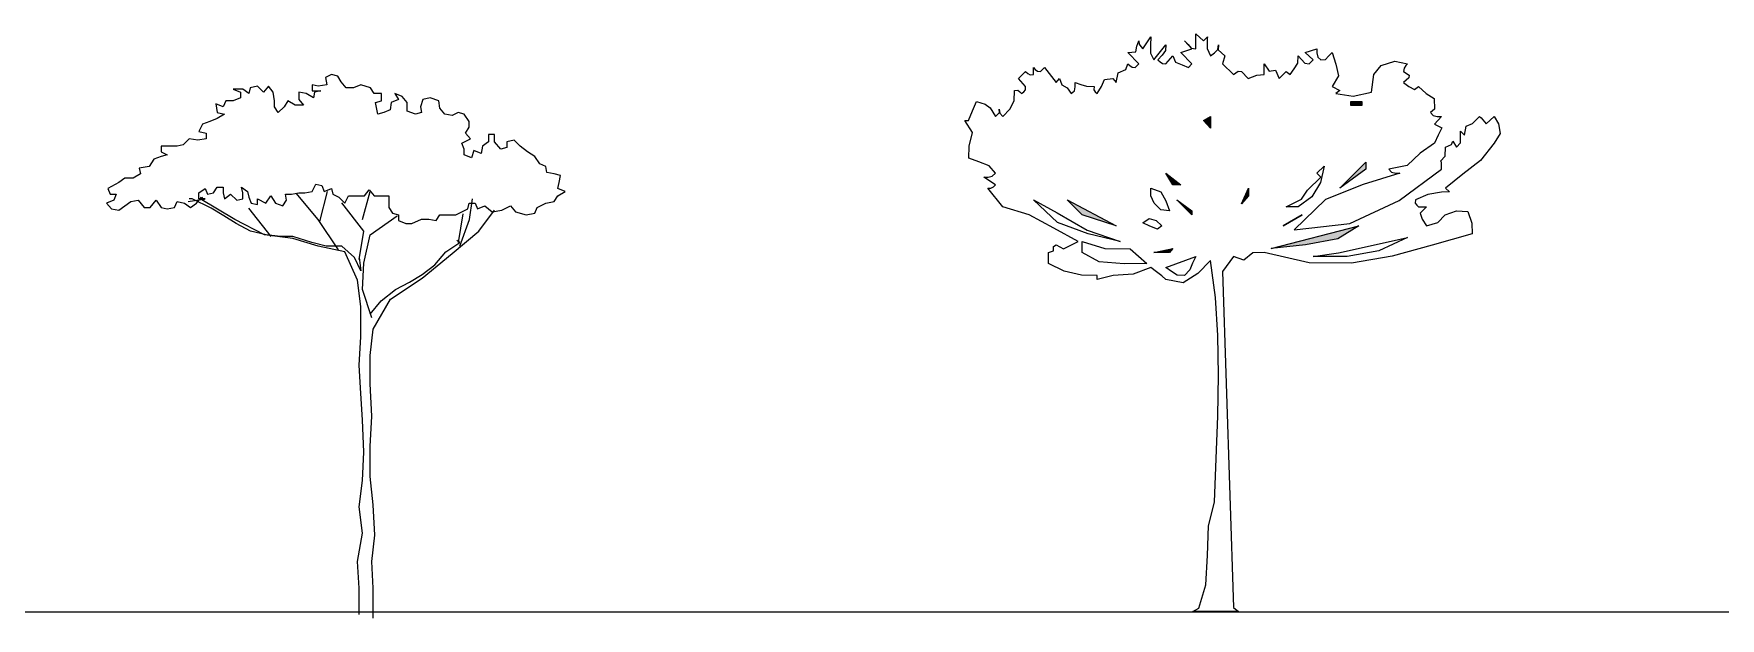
# Model space of a CAD drawing. Header units: millimetres. Extents: x 87938 to 265635, y 330093 to 434310.
# Drawn here: x 141173 to 166028, y 365144 to 373765 of the extents above; entities that cross this region are included whole.
import ezdxf

# ---------------------------------------------------------------- set-up
doc = ezdxf.new("R2010")
doc.units = ezdxf.units.MM
doc.layers.add('www.cad-blocks.net', color=7, linetype='Continuous')

# ---------------------------------------------------------------- blocks, each defined once
blk = doc.blocks.new('A$C3D734058')
for p, q in [((3318, 8017), (3228, 7974)), ((3228, 7974), (3247, 7866)), ((3408, 7995), (3318, 8017)), ((3461, 7910), (3408, 7995)), ((2008, 7802), (1865, 7802)), ((1865, 7802), (1973, 7758)), ((1973, 7758), (1973, 7673)), ((2098, 7737), (2008, 7802)), ((2116, 7823), (2098, 7737)), ((2224, 7845), (2116, 7823)), ((2314, 7758), (2224, 7845)), ((2386, 7845), (2314, 7758)), ((2457, 7758), (2386, 7845)), ((2475, 7630), (2457, 7758)), ((2941, 7737), (2834, 7758)), ((2834, 7758), (2834, 7651)), ((3049, 7673), (2941, 7737)), ((3121, 7845), (3031, 7866)), ((3031, 7866), (3031, 7780)), ((3031, 7780), (3157, 7780)), ((3067, 7758), (3049, 7673)), ((3157, 7780), (3067, 7758)), ((3247, 7866), (3121, 7845)), ((3533, 7823), (3461, 7910)), ((3641, 7823), (3533, 7823)), ((3749, 7866), (3641, 7823)), ((3892, 7823), (3749, 7866)), ((3945, 7737), (3892, 7823)), ((4053, 7737), (3945, 7737)), ((4053, 7630), (4053, 7737)), ((4358, 7694), (4251, 7737)), ((4251, 7737), (4304, 7651)), ((1722, 7543), (1614, 7586)), ((1614, 7586), (1632, 7457)), ((1632, 7457), (1739, 7435)), ((1757, 7630), (1722, 7543)), ((1865, 7630), (1757, 7630)), ((1973, 7673), (1865, 7630)), ((2475, 7543), (2475, 7630)), ((2529, 7457), (2475, 7543)), ((2618, 7543), (2529, 7457)), ((2672, 7630), (2618, 7543)), ((2780, 7565), (2672, 7630)), ((2906, 7565), (2780, 7565)), ((2834, 7651), (2906, 7565)), ((3963, 7607), (4053, 7630)), ((4000, 7435), (3963, 7607)), ((4089, 7457), (4000, 7435)), ((4179, 7500), (4089, 7457)), ((4196, 7607), (4179, 7500)), ((4304, 7651), (4196, 7607)), ((4430, 7607), (4358, 7694)), ((4430, 7479), (4430, 7607)), ((4555, 7435), (4430, 7479)), ((4645, 7457), (4555, 7435)), ((4663, 7651), (4627, 7543)), ((4627, 7543), (4645, 7457)), ((4771, 7673), (4663, 7651)), ((4896, 7630), (4771, 7673)), ((4914, 7522), (4896, 7630)), ((4986, 7435), (4914, 7522)), ((5183, 7457), (5094, 7414)), ((5273, 7435), (5183, 7457)), ((1417, 7285), (1363, 7178)), ((1525, 7328), (1417, 7285)), ((1632, 7371), (1525, 7328)), ((1739, 7435), (1632, 7371)), ((5094, 7414), (4986, 7435)), ((5345, 7328), (5273, 7435)), ((5291, 7156), (5345, 7242)), ((5345, 7242), (5345, 7328)), ((1041, 6962), (807, 6962)), ((807, 6962), (807, 6877)), ((1130, 6983), (1041, 6962)), ((1220, 7070), (1130, 6983)), ((1345, 7049), (1220, 7070)), ((1471, 7070), (1345, 7049)), ((1363, 7178), (1471, 7156)), ((1471, 7156), (1471, 7070)), ((5237, 7005), (5363, 7070)), ((5273, 6919), (5237, 7005)), ((5363, 7070), (5291, 7156)), ((5542, 6962), (5524, 6854)), ((5631, 7027), (5542, 6962)), ((5721, 7134), (5631, 7134)), ((5631, 7134), (5631, 7027)), ((5721, 7027), (5721, 7134)), ((5810, 6919), (5721, 7027)), ((6008, 7049), (5900, 7027)), ((5900, 7027), (5900, 6941)), ((6098, 6962), (6008, 7049)), ((6206, 6877), (6098, 6962)), ((700, 6769), (628, 6661)), ((807, 6811), (700, 6769)), ((807, 6877), (896, 6833)), ((896, 6833), (807, 6811)), ((5273, 6833), (5273, 6919)), ((5380, 6790), (5273, 6833)), ((5416, 6898), (5380, 6790)), ((5524, 6854), (5416, 6898)), ((5900, 6941), (5810, 6919)), ((6313, 6811), (6206, 6877)), ((6385, 6704), (6313, 6811)), ((269, 6489), (180, 6425)), ((394, 6489), (269, 6489)), ((502, 6553), (394, 6489)), ((628, 6661), (484, 6639)), ((484, 6639), (502, 6553)), ((6475, 6661), (6385, 6704)), ((6492, 6575), (6475, 6661)), ((6600, 6553), (6492, 6575)), ((6690, 6532), (6600, 6553)), ((6671, 6425), (6690, 6532)), ((180, 6425), (18, 6338)), ((18, 6338), (54, 6252)), ((54, 6252), (143, 6252)), ((143, 6252), (108, 6166)), ((1363, 6273), (1453, 6338)), ((1363, 6188), (1363, 6273)), ((1453, 6338), (1488, 6252)), ((1488, 6252), (1578, 6273)), ((1578, 6273), (1632, 6360)), ((1632, 6360), (1722, 6360)), ((1722, 6360), (1722, 6273)), ((1722, 6273), (1739, 6188)), ((1739, 6188), (1829, 6252)), ((1829, 6252), (1919, 6166)), ((2008, 6273), (1991, 6360)), ((1991, 6360), (2080, 6295)), ((2008, 6188), (2008, 6273)), ((2080, 6295), (2098, 6209)), ((2349, 6122), (2421, 6230)), ((2421, 6230), (2493, 6122)), ((2637, 6252), (2726, 6252)), ((2655, 6166), (2637, 6252)), ((2726, 6252), (2834, 6273)), ((3121, 5879), (2795, 6268)), ((2834, 6273), (2923, 6273)), ((2923, 6273), (3031, 6295)), ((3031, 6295), (3085, 6402)), ((3085, 6402), (3174, 6381)), ((3144, 5850), (3260, 6296)), ((3174, 6381), (3210, 6295)), ((3210, 6295), (3318, 6338)), ((3318, 6338), (3336, 6252)), ((3336, 6252), (3426, 6209)), ((3515, 6122), (3569, 6230)), ((3569, 6230), (3802, 6230)), ((3771, 5879), (3887, 6296)), ((3802, 6230), (3874, 6317)), ((3874, 6317), (3945, 6230)), ((3945, 6230), (4161, 6230)), ((4161, 6230), (4161, 6058)), ((6600, 6145), (6653, 6230)), ((6653, 6338), (6671, 6425)), ((6761, 6295), (6653, 6338)), ((6653, 6230), (6761, 6295)), ((108, 6166), (0, 6122)), ((0, 6122), (72, 6037)), ((72, 6037), (180, 6016)), ((180, 6016), (269, 6080)), ((269, 6080), (359, 6145)), ((359, 6145), (466, 6166)), ((466, 6166), (556, 6058)), ((556, 6058), (645, 6058)), ((645, 6058), (735, 6166)), ((735, 6166), (807, 6058)), ((807, 6058), (896, 6037)), ((896, 6037), (1004, 6058)), ((1004, 6058), (1041, 6145)), ((1041, 6145), (1148, 6122)), ((1148, 6122), (1237, 6058)), ((1202, 6145), (1453, 6188)), ((1263, 6185), (1217, 6185)), ((1237, 6058), (1327, 6122)), ((1542, 6046), (1263, 6185)), ((1327, 6122), (1399, 6209)), ((1453, 6188), (1363, 6188)), ((1890, 5879), (1380, 6185)), ((1399, 6209), (1435, 6166)), ((1728, 5934), (1542, 6046)), ((1919, 6166), (2008, 6188)), ((2098, 6209), (2134, 6122)), ((2425, 5628), (2099, 6046)), ((2134, 6122), (2224, 6101)), ((2224, 6101), (2224, 6188)), ((2224, 6188), (2349, 6122)), ((2493, 6122), (2600, 6080)), ((2600, 6080), (2655, 6166)), ((3426, 6209), (3515, 6122)), ((3794, 5711), (3469, 6129)), ((4161, 6058), (4214, 5972)), ((4214, 5972), (4304, 5950)), ((5147, 5950), (5237, 5994)), ((5237, 5994), (5326, 6037)), ((5326, 6037), (5345, 6122)), ((5345, 6122), (5434, 6122)), ((5350, 5879), (5396, 6185)), ((5434, 6122), (5470, 6037)), ((5470, 6037), (5578, 6080)), ((5489, 5711), (5721, 6018)), ((5578, 6080), (5685, 5994)), ((5685, 5994), (5829, 6016)), ((5829, 6016), (5955, 6080)), ((5955, 6080), (6026, 5994)), ((6026, 5994), (6187, 5950)), ((6187, 5950), (6313, 5972)), ((6313, 5972), (6349, 6058)), ((6349, 6058), (6475, 6122)), ((6475, 6122), (6600, 6145)), ((1914, 5822), (1728, 5934)), ((2331, 5655), (1890, 5879)), ((2123, 5711), (1914, 5822)), ((3422, 5432), (3121, 5879)), ((3887, 5655), (4282, 5934)), ((4304, 5950), (4304, 5865)), ((4304, 5865), (4412, 5821)), ((4412, 5821), (4502, 5821)), ((4502, 5821), (4645, 5886)), ((4645, 5886), (4753, 5886)), ((4753, 5886), (4861, 5865)), ((4861, 5865), (4914, 5950)), ((4914, 5950), (5147, 5950)), ((5187, 5544), (5257, 5962)), ((5210, 5488), (5350, 5879)), ((2355, 5655), (2123, 5711)), ((2749, 5600), (2331, 5655)), ((2564, 5628), (2355, 5655)), ((2749, 5628), (2564, 5628)), ((3028, 5544), (2749, 5628)), ((3121, 5488), (2749, 5600)), ((3237, 5488), (3028, 5544)), ((3515, 5404), (3121, 5488)), ((3469, 5488), (3237, 5488)), ((3655, 5321), (3469, 5488)), ((3724, 5293), (3794, 5711)), ((3794, 5237), (3887, 5655)), ((5001, 5404), (5210, 5544)), ((5094, 5377), (5489, 5711)), ((5210, 5544), (5163, 5571)), ((3701, 4987), (3515, 5404)), ((3748, 5126), (3655, 5321)), ((3724, 5321), (3748, 5126)), ((3771, 4847), (3794, 5237)), ((4653, 5015), (5094, 5377)), ((4839, 5210), (5001, 5404)), ((3748, 4597), (3701, 4987)), ((4188, 4708), (4653, 5015)), ((4467, 4959), (4653, 5071)), ((4653, 5071), (4839, 5210)), ((3910, 4430), (3771, 4847)), ((4049, 4680), (4258, 4847)), ((4258, 4847), (4467, 4959)), ((3748, 4152), (3748, 4597)), ((3887, 4486), (4049, 4680)), ((3933, 4262), (4188, 4708)), ((3887, 3873), (3933, 4262)), ((3724, 3734), (3748, 4152)), ((3748, 3316), (3724, 3734)), ((3887, 3455), (3887, 3873)), ((3771, 2925), (3748, 3316)), ((3910, 2982), (3887, 3455)), ((3794, 2452), (3771, 2925)), ((3887, 2535), (3910, 2982)), ((3887, 2089), (3887, 2535)), ((3771, 2034), (3794, 2452)), ((3724, 1644), (3771, 2034)), ((3933, 1672), (3887, 2089)), ((3771, 1254), (3724, 1644)), ((3957, 1226), (3933, 1672)), ((3701, 836), (3771, 1254)), ((3910, 836), (3957, 1226)), ((3724, 446), (3701, 836)), ((3933, 446), (3910, 836)), ((3724, 56), (3724, 446)), ((3933, 0), (3933, 446))]:
    blk.add_line(p, q)
blk = doc.blocks.new('A$C3DA14EF2')
at = {"linetype": 'Continuous'}
for p, q in [((2386, 7548), (2491, 7706)), ((2491, 7706), (2488, 7596)), ((3093, 7548), (3093, 7749)), ((3093, 7749), (3198, 7654)), ((3198, 7654), (3251, 7706)), ((3251, 7706), (3248, 7678)), ((2185, 7495), (2289, 7506)), ((2333, 7347), (2185, 7495)), ((2289, 7506), (2306, 7580)), ((2306, 7580), (2333, 7654)), ((2333, 7654), (2337, 7610)), ((2337, 7610), (2360, 7578)), ((2360, 7578), (2386, 7548)), ((2488, 7596), (2487, 7489)), ((2487, 7489), (2533, 7400)), ((2533, 7400), (2692, 7601)), ((2644, 7462), (2586, 7400)), ((2690, 7525), (2644, 7462)), ((2692, 7601), (2690, 7525)), ((2892, 7495), (3040, 7548)), ((3040, 7347), (2892, 7495)), ((3040, 7548), (2945, 7654)), ((2945, 7654), (2990, 7603)), ((2990, 7603), (3033, 7557)), ((3033, 7557), (3093, 7548)), ((3248, 7678), (3247, 7552)), ((3247, 7552), (3293, 7453)), ((3293, 7453), (3344, 7494)), ((3344, 7494), (3390, 7539)), ((3390, 7539), (3399, 7601)), ((3399, 7601), (3396, 7533)), ((3396, 7533), (3483, 7451)), ((4560, 7495), (4718, 7548)), ((4666, 7400), (4560, 7495)), ((4718, 7548), (4718, 7491)), ((4718, 7491), (4729, 7436)), ((4874, 7449), (4919, 7495)), ((4919, 7495), (4970, 7340)), ((718, 7147), (813, 7242)), ((813, 7242), (843, 7217)), ((918, 7200), (918, 7295)), ((918, 7295), (943, 7269)), ((943, 7269), (975, 7246)), ((975, 7246), (1013, 7242)), ((1013, 7242), (1066, 7295)), ((1066, 7295), (1224, 7094)), ((2054, 7223), (2158, 7268)), ((2158, 7268), (2185, 7347)), ((2185, 7347), (2210, 7322)), ((2210, 7322), (2241, 7299)), ((2241, 7299), (2280, 7295)), ((2280, 7295), (2333, 7347)), ((2586, 7400), (2616, 7370)), ((2616, 7370), (2648, 7349)), ((2648, 7349), (2692, 7347)), ((2692, 7347), (2787, 7453)), ((2787, 7453), (2823, 7367)), ((2823, 7367), (2913, 7331)), ((2913, 7331), (2998, 7295)), ((2998, 7295), (3040, 7347)), ((3483, 7451), (3452, 7347)), ((3452, 7347), (3599, 7200)), ((3629, 7225), (3661, 7245)), ((3661, 7245), (3705, 7242)), ((3705, 7242), (3798, 7149)), ((4011, 7200), (4011, 7347)), ((4011, 7347), (4075, 7246)), ((4075, 7246), (4162, 7262)), ((4162, 7262), (4212, 7147)), ((4212, 7147), (4307, 7242)), ((4307, 7242), (4359, 7200)), ((4359, 7200), (4413, 7277)), ((4413, 7277), (4461, 7354)), ((4461, 7354), (4465, 7453)), ((4465, 7453), (4510, 7402)), ((4510, 7402), (4553, 7356)), ((4553, 7356), (4613, 7347)), ((4613, 7347), (4666, 7400)), ((4729, 7436), (4771, 7400)), ((4771, 7400), (4831, 7404)), ((4831, 7404), (4874, 7449)), ((4970, 7340), (5008, 7182)), ((5478, 7200), (5577, 7322)), ((5577, 7322), (5763, 7379)), ((5763, 7379), (5932, 7347)), ((5884, 7288), (5879, 7242)), ((5879, 7242), (5952, 7194)), ((5907, 7322), (5884, 7288)), ((5932, 7347), (5907, 7322)), ((813, 7041), (718, 7147)), ((811, 6998), (813, 7041)), ((843, 7217), (875, 7197)), ((875, 7197), (918, 7200)), ((1224, 7094), (1267, 7147)), ((1267, 7147), (1301, 7062)), ((1301, 7062), (1370, 7024)), ((1370, 7024), (1425, 6946)), ((1467, 6982), (1478, 7037)), ((1478, 7037), (1478, 7094)), ((1478, 7094), (1553, 7069)), ((1553, 7069), (1628, 7046)), ((1628, 7046), (1731, 7041)), ((1731, 7041), (1728, 6998)), ((1773, 6946), (1830, 7041)), ((1830, 7041), (1871, 7137)), ((1871, 7137), (1984, 7147)), ((1984, 7147), (2027, 7094)), ((2027, 7094), (2054, 7223)), ((3599, 7200), (3629, 7225)), ((3798, 7149), (3911, 7194)), ((3911, 7194), (4011, 7200)), ((5008, 7182), (4919, 7041)), ((4919, 7041), (5024, 6989)), ((5446, 6965), (5478, 7200)), ((5947, 7156), (5879, 7094)), ((5879, 7094), (5950, 7041)), ((5952, 7194), (5947, 7156)), ((5950, 7041), (6023, 7003)), ((6023, 7003), (6080, 7041)), ((6080, 7041), (6182, 6946)), ((103, 6714), (158, 6841)), ((158, 6841), (273, 6805)), ((273, 6805), (339, 6753)), ((604, 6735), (659, 6851)), ((659, 6851), (665, 6989)), ((665, 6989), (708, 6992)), ((708, 6992), (738, 6971)), ((738, 6971), (760, 6946)), ((760, 6946), (790, 6969)), ((790, 6969), (811, 6998)), ((1425, 6946), (1467, 6982)), ((1728, 6998), (1748, 6969)), ((1748, 6969), (1773, 6946)), ((5024, 6989), (4972, 6946)), ((4972, 6946), (5202, 6913)), ((5172, 6841), (5320, 6841)), ((5172, 6788), (5172, 6841)), ((5320, 6788), (5172, 6788)), ((5202, 6913), (5446, 6965)), ((5320, 6841), (5320, 6788)), ((6182, 6946), (6288, 6880)), ((6288, 6880), (6291, 6735)), ((103, 6426), (0, 6587)), ((0, 6587), (48, 6587)), ((48, 6587), (103, 6714)), ((339, 6753), (412, 6640)), ((412, 6640), (464, 6693)), ((464, 6693), (461, 6736)), ((461, 6736), (468, 6682)), ((468, 6682), (507, 6640)), ((507, 6640), (604, 6735)), ((3198, 6587), (3293, 6640)), ((3293, 6482), (3198, 6587)), ((3293, 6640), (3293, 6482)), ((6291, 6735), (6238, 6693)), ((6238, 6693), (6274, 6651)), ((6274, 6651), (6329, 6640)), ((6386, 6640), (6291, 6535)), ((6329, 6640), (6386, 6640)), ((6803, 6546), (6893, 6640)), ((6893, 6640), (6919, 6619)), ((6919, 6619), (6983, 6542)), ((6983, 6542), (7093, 6640)), ((7093, 6640), (7150, 6540)), ((56, 6243), (103, 6426)), ((6291, 6535), (6390, 6485)), ((6340, 6387), (6291, 6281)), ((6390, 6485), (6340, 6387)), ((6642, 6366), (6639, 6440)), ((6639, 6440), (6692, 6387)), ((6640, 6288), (6642, 6366)), ((6692, 6387), (6718, 6509)), ((6718, 6509), (6803, 6546)), ((7171, 6410), (7093, 6281)), ((7150, 6540), (7171, 6410)), ((53, 6081), (56, 6243)), ((6100, 6149), (5927, 5981)), ((6291, 6281), (6100, 6149)), ((6374, 6042), (6437, 6109)), ((6437, 6109), (6439, 6229)), ((6439, 6229), (6522, 6264)), ((6522, 6264), (6539, 6306)), ((6539, 6306), (6587, 6229)), ((6587, 6229), (6640, 6288)), ((7093, 6281), (6910, 6048)), ((188, 6031), (53, 6081)), ((326, 5979), (188, 6031)), ((412, 5880), (326, 5979)), ((368, 5838), (412, 5880)), ((2787, 5722), (2692, 5880)), ((2692, 5880), (2892, 5722)), ((4718, 5880), (4813, 5975)), ((4771, 5827), (4718, 5880)), ((4813, 5975), (4763, 5755)), ((5024, 5680), (5373, 6028)), ((5373, 5933), (5024, 5680)), ((5827, 5880), (5338, 5728)), ((5373, 6028), (5373, 5933)), ((5927, 5981), (5679, 5933)), ((5679, 5933), (5717, 5891)), ((5717, 5891), (5774, 5880)), ((5774, 5880), (5827, 5880)), ((5818, 5511), (6386, 5933)), ((6386, 6028), (6374, 6042)), ((6386, 5933), (6386, 6028)), ((6910, 6048), (6672, 5864)), ((412, 5722), (253, 5827)), ((253, 5827), (311, 5827)), ((507, 5426), (306, 5680)), ((306, 5680), (350, 5677)), ((311, 5827), (368, 5838)), ((350, 5677), (382, 5697)), ((382, 5697), (412, 5722)), ((2491, 5574), (2491, 5680)), ((2491, 5680), (2627, 5628)), ((2892, 5722), (2787, 5722)), ((3705, 5469), (3800, 5680)), ((3800, 5680), (3800, 5574)), ((4509, 5530), (4590, 5653)), ((4590, 5653), (4771, 5827)), ((4763, 5755), (4649, 5562)), ((5338, 5728), (4831, 5526)), ((6672, 5864), (6439, 5680)), ((6439, 5680), (6492, 5627)), ((863, 5322), (507, 5426)), ((1240, 5219), (918, 5521)), ((918, 5521), (1238, 5348)), ((1573, 5321), (1372, 5521)), ((1372, 5521), (2027, 5173)), ((2538, 5475), (2491, 5574)), ((2627, 5388), (2538, 5475)), ((2627, 5628), (2693, 5509)), ((2693, 5509), (2744, 5374)), ((3040, 5321), (2839, 5521)), ((2839, 5521), (3040, 5374)), ((3800, 5574), (3705, 5469)), ((4307, 5426), (4509, 5530)), ((4465, 5426), (4307, 5426)), ((4831, 5526), (4412, 5120)), ((4649, 5562), (4465, 5426)), ((5156, 5204), (5818, 5511)), ((6038, 5521), (6035, 5478)), ((6035, 5478), (6055, 5449)), ((6205, 5593), (6038, 5521)), ((6055, 5449), (6080, 5426)), ((6080, 5426), (6186, 5426)), ((6186, 5426), (6101, 5344)), ((6388, 5625), (6205, 5593)), ((6492, 5627), (6388, 5625)), ((1192, 5143), (863, 5322)), ((1238, 5348), (1640, 5114)), ((1652, 5067), (1240, 5219)), ((2027, 5173), (1573, 5321)), ((2386, 5215), (2468, 5270)), ((2479, 5167), (2386, 5215)), ((2468, 5270), (2564, 5245)), ((2564, 5245), (2639, 5173)), ((2744, 5374), (2627, 5388)), ((3040, 5374), (3040, 5321)), ((4264, 5173), (4518, 5321)), ((4518, 5321), (4264, 5173)), ((4412, 5120), (5156, 5204)), ((6101, 5344), (6129, 5262)), ((6129, 5262), (6186, 5173)), ((6186, 5173), (6336, 5218)), ((6336, 5218), (6436, 5322)), ((6436, 5322), (6587, 5374)), ((6587, 5374), (6740, 5365)), ((6740, 5365), (6792, 5210)), ((6792, 5210), (6798, 5067)), ((1520, 4962), (1192, 5143)), ((1640, 5114), (2079, 4962)), ((2079, 4962), (1652, 5067)), ((2580, 5130), (2479, 5167)), ((2639, 5173), (2580, 5130)), ((4106, 4867), (5278, 5173)), ((4995, 5000), (4565, 4920)), ((5278, 5173), (4995, 5000)), ((5470, 4914), (5932, 5015)), ((5932, 5015), (5548, 4836)), ((6798, 5067), (6260, 4912)), ((1119, 4814), (1188, 4837)), ((1119, 4666), (1119, 4814)), ((1188, 4837), (1190, 4897)), ((1190, 4897), (1224, 4920)), ((1224, 4920), (1322, 4863)), ((1322, 4863), (1422, 4913)), ((1422, 4913), (1520, 4962)), ((1573, 4962), (1875, 4869)), ((1573, 4814), (1573, 4962)), ((1800, 4691), (1573, 4814)), ((1875, 4869), (2214, 4865)), ((2214, 4865), (2438, 4666)), ((2533, 4814), (2787, 4867)), ((2744, 4814), (2533, 4814)), ((2692, 4614), (3093, 4761)), ((2787, 4867), (2744, 4814)), ((3093, 4761), (3052, 4672)), ((3599, 4761), (3452, 4561)), ((3739, 4714), (3599, 4761)), ((3857, 4812), (3739, 4714)), ((4011, 4814), (3857, 4812)), ((4615, 4675), (4011, 4814)), ((4565, 4920), (4106, 4867)), ((4666, 4761), (5008, 4813)), ((5121, 4764), (4666, 4761)), ((5008, 4813), (5470, 4914)), ((5548, 4836), (5121, 4764)), ((5726, 4767), (5182, 4674)), ((6260, 4912), (5726, 4767)), ((1331, 4564), (1119, 4666)), ((1561, 4511), (1331, 4564)), ((2134, 4662), (1800, 4691)), ((2256, 4526), (1988, 4508)), ((2438, 4666), (2134, 4662)), ((2491, 4614), (2256, 4526)), ((2567, 4558), (2491, 4614)), ((2637, 4503), (2567, 4558)), ((2769, 4560), (2692, 4614)), ((2846, 4512), (2769, 4560)), ((3123, 4535), (2925, 4411)), ((3014, 4583), (2945, 4508)), ((3052, 4672), (3014, 4583)), ((3293, 4709), (3123, 4535)), ((3359, 4214), (3293, 4709)), ((3452, 4561), (3599, 54)), ((5182, 4674), (4615, 4675)), ((1773, 4508), (1561, 4511)), ((1988, 4508), (1773, 4455)), ((1773, 4455), (1773, 4508)), ((2692, 4455), (2637, 4503)), ((2925, 4411), (2692, 4455)), ((2945, 4508), (2846, 4512)), ((3391, 3702), (3359, 4214)), ((3399, 3171), (3391, 3702)), ((3389, 2622), (3399, 3171)), ((3369, 2055), (3389, 2622)), ((3346, 1468), (3369, 2055)), ((3265, 1149), (3346, 1468)), ((3249, 752), (3265, 1149)), ((3229, 358), (3249, 752)), ((3133, 48), (3229, 358)), ((3056, 1), (3133, 48)), ((3669, 1), (3056, 1)), ((3599, 54), (3670, 0))]:
    blk.add_line(p, q, dxfattribs=at)
for points in [[(5320, 6841), (5320, 6788), (5172, 6841), (5172, 6788)], [(3198, 6587), (3293, 6640), (3198, 6587), (3293, 6482)], [(2692, 5880), (2892, 5722), (2692, 5880), (2787, 5722)], [(5024, 5680), (5373, 6028), (5024, 5680), (5373, 5933)], [(3705, 5469), (3800, 5680), (3705, 5469), (3800, 5574)], [(1372, 5521), (2027, 5173), (1372, 5521), (1573, 5321)], [(2839, 5521), (3040, 5374), (2839, 5521), (3040, 5321)], [(4106, 4867), (5278, 5173), (4565, 4920), (4995, 5000)], [(2533, 4814), (2787, 4867), (2533, 4814), (2744, 4814)]]:
    blk.add_solid(points)
blk = doc.blocks.new('format')
at = {"layer": 'www.cad-blocks.net', "color": 155, "true_color": 0x546d8e}
blk.add_line((102854, 365241), (265635, 365241), dxfattribs=at)

msp = doc.modelspace()

# ---------------------------------------------------------------- block references
at = {"xscale": 1.1, "yscale": 1.1, "zscale": 1.1}
msp.add_blockref('A$C3DA14EF2', (154895, 365241), dxfattribs=at)
msp.add_blockref('A$C3D734058', (142245, 365144))
at = {"layer": 'www.cad-blocks.net'}
msp.add_blockref('format', (0, 0), dxfattribs=at)

doc.saveas('drawing.dxf')
